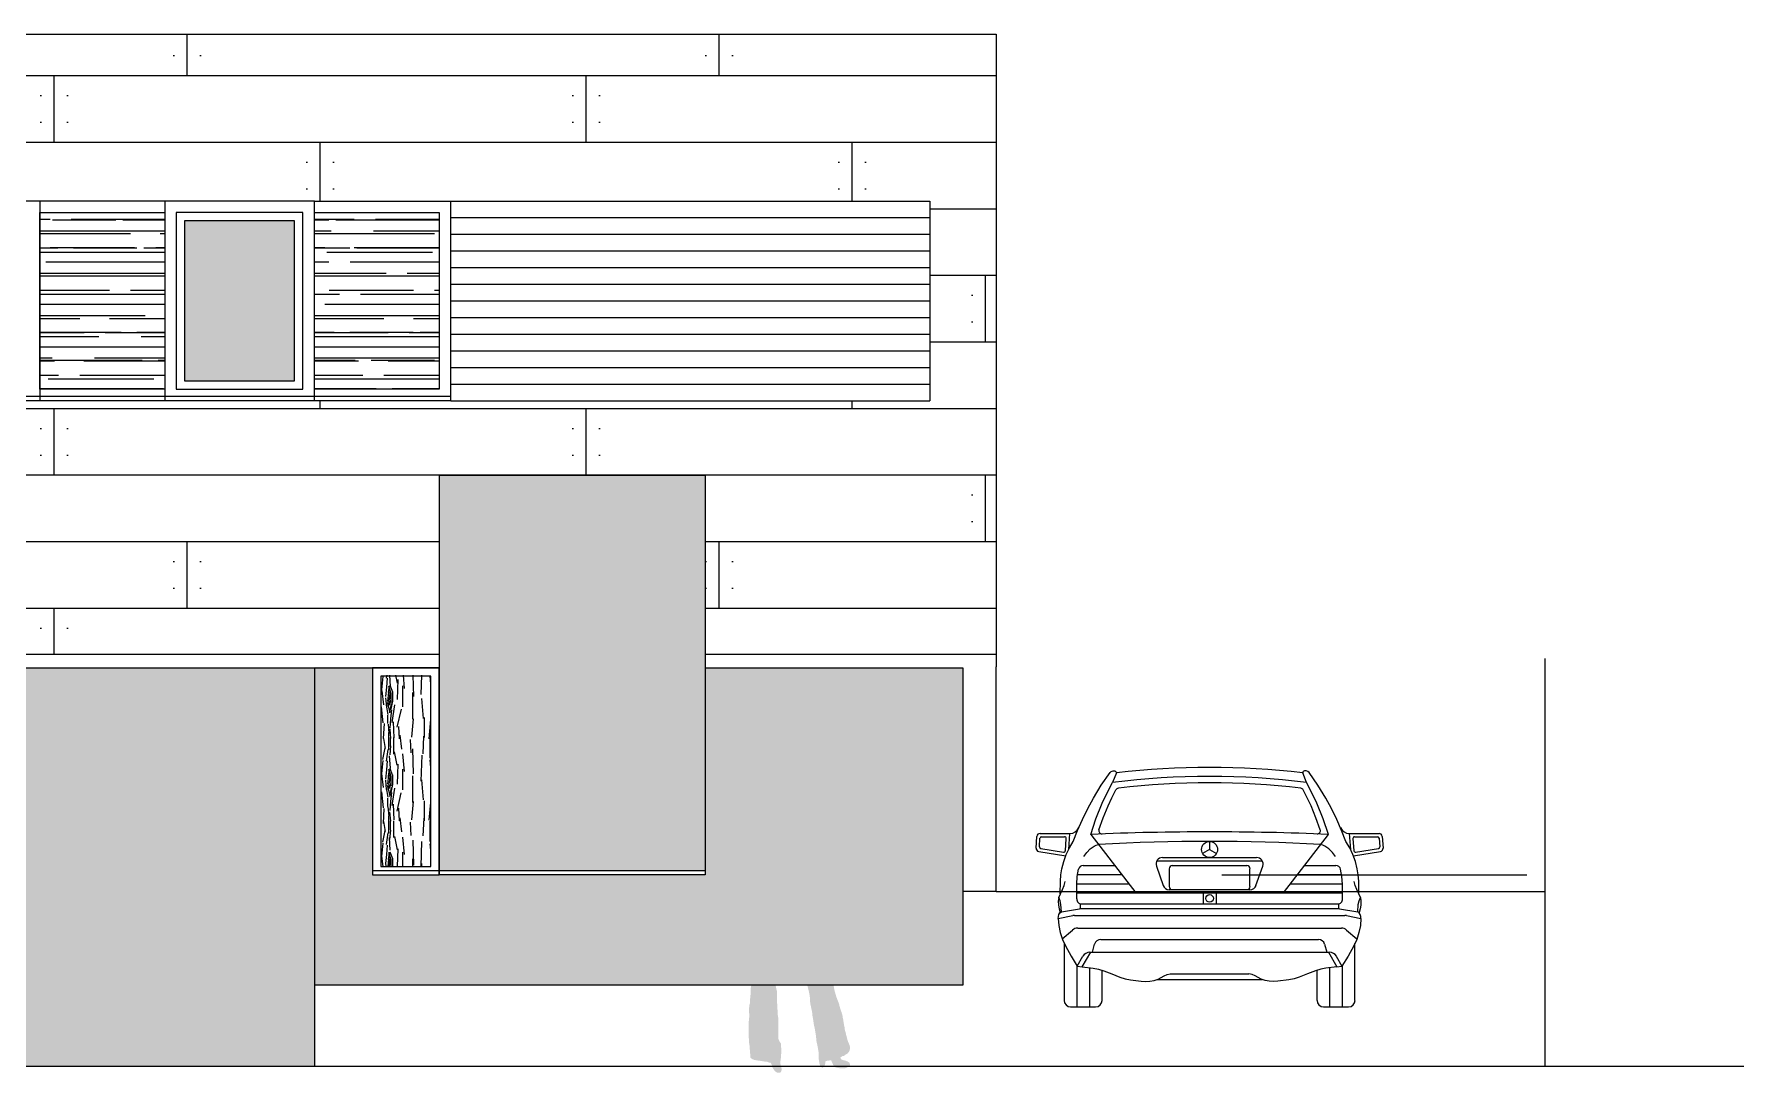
# Model space of a CAD drawing. Header units: millimetres. Extents: x 589 to 1175, y -455 to -172.
# Drawn here: x 1037.48 to 1047.76, y -327.51 to -321.27 of the extents above; entities that cross this region are included whole.
import ezdxf

# ---------------------------------------------------------------- set-up
doc = ezdxf.new("R2010")
doc.units = ezdxf.units.MM
doc.layers.add('FLOATING-WINDOWS', color=2, linetype='Continuous', plot=False)
doc.layers.add('FLOATINGWINDOWS', color=2, linetype='Continuous', plot=False)
for name, color, linetype in [('pohled', 4, 'Continuous'), ('SRAFA', 251, 'Continuous'), ('srafa fasada', 253, 'Continuous'), ('stafaz', 252, 'Continuous'), ('ZDIVO', 1, 'Continuous')]:
    doc.layers.add(name, color=color, linetype=linetype)
pattern_1 = [(79.6952, (-0.385, 0.155), (0.4999974378, 3.0000004804), [0.0559015, -5.534268]), (90, (-0.375, 0.21), (-0.5, 0.5), [0.055, -0.445]), (108.4349, (-0.375, 0.265), (-0.499999202, 1.000000217), [0.047434, -1.5337045]), (262.875, (-0.39, 0.31), (0.499999141, 3.50000019), [0.0403115, -3.9908175]), (264.8056, (-0.395, 0.27), (0.4999976123, 5.000000335), [0.055227, -5.4674535]), (284.0362, (-0.4, 0.215), (0.499999029, -1.500000273), [0.0618465, -1.999706]), (99.4623, (-0.385, 0.195), (-0.4999990696, 2.500000387), [0.030414, -3.0109675]), (83.6598, (-0.39, 0.225), (-0.5000007895, -3.9999997013), [0.045277, -4.4824155]), (275.7106, (-0.385, 0.27), (0.5000006573, -4.4999997117), [0.0502495, -4.9746885]), (258.6901, (-0.38, 0.22), (0.499998816, 2.000000376), [0.025495, -2.5240145]), (84.8056, (-0.38, 0.11), (-0.4999976123, -5.000000335), [0.055227, -5.4674535]), (78.6901, (-0.375, 0.165), (-0.499998816, -2.000000376), [0.05099, -2.4985195]), (90, (-0.365, 0.215), (-0.5, 0.5), [0.06, -0.44]), (110.556, (-0.365, 0.275), (-0.9999979982, 2.5000009223), [0.04272, -4.229282]), (93.8141, (-0.38, 0.315), (-0.500003062, 6.9999996707), [0.0751665, -7.4414815]), (84.8056, (-0.385, 0.39), (-0.4999976123, -5.000000335), [0.055227, -5.4674535]), (90, (-0.38, 0.445), (-0.5, 0.5), [0.055, -0.445]), (95.1944, (-0.38, 2e-17), (-0.4999976123, 5.000000335), [0.055227, -5.4674535]), (84.8056, (-0.385, 0.055), (-0.4999976123, -5.000000335), [0.055227, -5.4674535]), (90, (-0.39, 2e-17), (-0.5, 0.5), [0.03, -0.47]), (95.1944, (-0.39, 0.03), (-0.4999976123, 5.000000335), [0.055227, -5.4674535]), (90, (-0.395, 0.085), (-0.5, 0.5), [0.05, -0.45]), (100.3048, (-0.395, 0.135), (0.4999974378, -3.0000004804), [0.0559015, -5.534268]), (95.1944, (-0.405, 0.19), (-0.4999976123, 5.000000335), [0.055227, -5.4674535]), (84.8056, (-0.41, 0.245), (-0.4999976123, -5.000000335), [0.055227, -5.4674535]), (84.8056, (-0.405, 0.3), (-0.4999976123, -5.000000335), [0.055227, -5.4674535]), (81.8699, (-0.4, 0.355), (-0.499999678, -2.9999998882), [0.0707105, -3.464823]), (90, (-0.39, 0.425), (-0.5, 0.5), [0.075, -0.425]), (77.4712, (-0.09, 0.405), (0.4999998015, 2.5000001602), [0.0460975, -4.5636745]), (84.2894, (-0.08, 0.45), (-0.5000006573, -4.4999997117), [0.0502495, -4.9746885]), (98.1301, (-0.09, 0.405), (-0.499999678, 2.9999998882), [0.0353555, -3.5001785]), (99.4623, (-0.095, 0.44), (-0.4999990696, 2.500000387), [0.0608275, -2.9805535]), (90, (-0.105, 6e-18), (-0.5, 0.5), [0.06, -0.44]), (80.5377, (-0.105, 0.06), (-0.4999990696, -2.500000387), [0.030414, -3.0109675]), (291.8014, (-0.1, 0.09), (-0.499999955, 1.5000001365), [0.026926, -2.6656565]), (282.9946, (-0.09, 0.065), (-0.9999987888, 4.5000003839), [0.0667085, -6.6041235]), (82.875, (-0.09, 0.46), (-0.499999141, -3.50000019), [0.0403115, -3.9908175]), (97.125, (-0.09, 0.46), (-0.499999141, 3.50000019), [0.0403115, -3.9908175]), (90, (-0.095, 6e-18), (-0.5, 0.5), [0.04, -0.46]), (284.0362, (-0.095, 0.04), (0.499999029, -1.500000273), [0.041231, -2.020322]), (86.6335, (-0.11, 0.11), (-0.5000054817, -7.999999661), [0.085147, -8.4295465]), (87.7094, (-0.105, 0.195), (-0.49999787656, -12.0000000646), [0.1251, -12.384896]), (93.1798, (-0.1, 0.32), (-0.49999552116, 8.50000025135), [0.090139, -8.9237395]), (99.4623, (-0.105, 0.41), (-0.4999990696, 2.500000387), [0.0912415, -2.95014]), (100.3048, (-0.06, 4e-18), (0.4999974378, -3.0000004804), [0.0559015, -5.534268]), (105.9454, (-0.07, 0.055), (0.4999999446, -2.0000000633), [0.072801, -3.567254]), (90, (-0.09, 0.125), (-0.5, 0.5), [0.065, -0.435]), (81.8699, (-0.09, 0.19), (-0.499999678, -2.9999998882), [0.0707105, -3.464823]), (93.5763, (-0.08, 0.26), (-0.4999953587, 7.5000003272), [0.080156, -7.9354535]), (81.2538, (-0.085, 0.34), (0.5000020985, 3.4999996682), [0.0657645, -6.5107085]), (75.9638, (-0.075, 0.405), (-0.499999029, -1.500000273), [0.0618465, -1.999706]), (90, (-0.06, 0.465), (-0.5, 0.5), [0.035, -0.465]), (264.8056, (-0.11, 0.11), (0.4999976123, 5.000000335), [0.1104535, -5.412227]), (85.2364, (-0.14, 9e-18), (-0.4999957663, -5.5000004732), [0.120416, -5.9003815]), (90, (-0.13, 0.12), (-0.5, 0.5), [0.115, -0.385]), (94.0856, (-0.13, 0.235), (-0.4999980662, 6.5000000745), [0.1403565, -6.8774775]), (90, (-0.14, 0.375), (-0.5, 0.5), [0.125, -0.375]), (97.125, (-0.035, 2e-18), (-0.499999141, 3.50000019), [0.120934, -3.910195]), (96.3402, (-0.05, 0.12), (-0.5000007895, 3.9999997013), [0.090554, -4.4371385]), (87.5104, (-0.06, 0.21), (-0.50000893263, -10.99999973985), [0.1151085, -11.395756]), (83.4802, (-0.055, 0.325), (-1.49999976262, -12.99999989544), [0.176139, -17.437776]), (93.0128, (-0.36, 2e-17), (-0.50000205244, 9.00000000585), [0.0951315, -9.4180175]), (81.8699, (-0.365, 0.095), (-0.499999678, -2.9999998882), [0.106066, -3.429468]), (87.6141, (-0.35, 0.2), (-0.4999913853, -11.50000026194), [0.120104, -11.890308]), (100.6197, (-0.345, 0.32), (1.0000040416, -5.4999992023), [0.081394, -8.058016]), (90, (-0.36, 0.4), (-0.5, 0.5), [0.1, -0.4]), (86.8202, (-0.42, 3e-17), (-0.49999552116, -8.50000025135), [0.090139, -8.9237395]), (96.009, (-0.415, 0.09), (0.49999965874, -4.99999987545), [0.095525, -9.4569615]), (96.7098, (-0.425, 0.185), (0.4999969406, -4.5000004989), [0.085586, -8.473035]), (84.2894, (-0.435, 0.27), (-0.5000006573, -4.4999997117), [0.100499, -4.924439]), (77.9052, (-0.425, 0.37), (-1.0000033667, -4.4999993008), [0.071589, -7.0873215]), (99.4623, (-0.41, 0.44), (-0.4999990696, 2.500000387), [0.0608275, -2.9805535]), (93.8141, (-0.325, 2e-17), (-0.500003062, 6.9999996707), [0.0751665, -7.4414815]), (77.1957, (-0.33, 0.075), (-1.50000369384, -6.49999892344), [0.112805, -11.167709]), (90, (-0.305, 0.185), (-0.5, 0.5), [0.125, -0.375]), (95.4403, (-0.305, 0.31), (0.4999966856, -5.5000001561), [0.105475, -10.4420365]), (96.7098, (-0.315, 0.415), (0.4999969406, -4.5000004989), [0.085586, -8.473035]), (90, (-0.455, 3e-17), (-0.5, 0.5), [0.085, -0.415]), (98.1301, (-0.455, 0.085), (-0.499999678, 2.9999998882), [0.1414215, -3.3941125]), (87.6141, (-0.475, 0.225), (-0.4999913853, -11.50000026194), [0.120104, -11.890308]), (84.4725, (-0.47, 0.345), (0.99999268983, 10.5000008597), [0.155724, -15.4166875]), (96.8428, (0, 0), (1.00000399896, -8.49999968274), [0.125897, -12.4637815]), (90, (-0.015, 0.125), (-0.5, 0.5), [0.14, -0.36]), (86.3478, (-0.015, 0.265), (-0.99999364926, -15.50000047111), [0.235478, -23.3123455]), (90, (-0.175, 1e-17), (-0.5, 0.5), [0.12, -0.38]), (94.7636, (-0.175, 0.12), (-0.4999957663, 5.5000004732), [0.120416, -5.9003815]), (88.1524, (-0.185, 0.24), (-0.49999716989, -15.00000023215), [0.1550805, -15.352982]), (87.2737, (-0.18, 0.395), (-0.49999800886, -10.0000001475), [0.105119, -10.406779]), (84.8056, (-0.255, 2e-17), (-0.4999976123, -5.000000335), [0.1104535, -5.412227]), (90, (-0.245, 0.11), (-0.5, 0.5), [0.16, -0.34]), (91.9092, (-0.245, 0.27), (-0.50001212054, 14.4999995158), [0.1500835, -14.8582475]), (93.5763, (-0.25, 0.42), (-0.4999953587, 7.5000003272), [0.080156, -7.9354535])]

# ---------------------------------------------------------------- blocks, each defined once
blk = doc.blocks.new('SYM_AUTO_MERCEDES_MB100-H')
at = {"linetype": 'Continuous'}
for p, q in [((-56, 140.6), (-58.3, 134.9)), ((58.3, 134.9), (56, 140.6)), ((-101.9, 104.2), (-84, 104.2)), ((-84.7, 94.6), (-84.1, 104.2)), ((-71.5, 103.7), (-44.4, 68.5)), ((44.4, 68.5), (71.5, 103.7)), ((84, 104.2), (101.9, 104.2)), ((84, 104.2), (84.7, 94.6)), ((-104.3, 95.4), (-103.8, 102.4)), ((-102.7, 93.4), (-86.5, 90.7)), ((-102.3, 96.1), (-102, 101.4)), ((-101.5, 95.1), (-87.8, 92.9)), ((-101, 102.3), (-87.2, 102.3)), ((-86.7, 93.8), (-86.2, 101.3)), ((0, 94.6), (-4.2, 92.2)), ((0, 99.4), (0, 94.6)), ((0, 94.6), (4.2, 92.2)), ((86.2, 101.3), (86.7, 93.8)), ((86.5, 90.7), (102.7, 93.4)), ((87.2, 102.3), (101, 102.3)), ((87.8, 92.9), (101.5, 95.1)), ((102, 101.4), (102.3, 96.1)), ((103.8, 102.4), (104.3, 95.4)), ((-76, 84.9), (-57, 84.9)), ((-32, 84.6), (-27.9, 73)), ((-31.7, 87.8), (31.7, 87.8)), ((-28.3, 89.8), (28.3, 89.8)), ((-24.3, 83), (-24.3, 72.4)), ((-22.4, 84.9), (22.4, 84.9)), ((24.3, 72.4), (24.3, 83)), ((27.9, 73), (32, 84.6)), ((57, 84.9), (76, 84.9)), ((-79.8, 74), (-48.6, 74)), ((-79.4, 79.5), (-52.8, 79.5)), ((48.6, 74), (79.8, 74)), ((52.8, 79.5), (79.4, 79.5)), ((-79.9, 68.5), (77.4, 68.5)), ((-77.8, 62.1), (-77.8, 59)), ((-77.4, 68.5), (79.9, 68.5)), ((-77, 62), (77.1, 62)), ((-24.3, 70.5), (24.3, 70.5)), ((-3.9, 68.5), (-3.9, 62)), ((3.9, 68.5), (3.9, 62)), ((77.8, 59), (77.8, 62.1)), ((-91, 53.1), (-82.3, 54.9)), ((-89.1, 57.1), (-78.2, 59)), ((-81.3, 55), (81.3, 55)), ((-77.4, 59.1), (77.4, 59.1)), ((78.2, 59), (89.1, 57.1)), ((82.3, 54.9), (91, 53.1)), ((-88.6, 41), (-82.4, 46.2)), ((-79.3, 47.3), (79.3, 47.3)), ((82.4, 46.2), (88.6, 41)), ((-87.4, 38.2), (-87.4, 3.9)), ((-76.6, 24), (-71.5, 32.8)), ((-72, 32.8), (72.1, 32.8)), ((-70.5, 32.8), (-69.2, 37.7)), ((-65.4, 40.5), (65.4, 40.5)), ((69.2, 37.7), (70.5, 32.8)), ((71.5, 32.8), (76.6, 24)), ((87.4, 3.9), (87.4, 38.2)), ((-79.9, 24.9), (-79.9, 0)), ((-79.6, 24.5), (-76.2, 30.4)), ((-79.6, 24.5), (-76.6, 24)), ((-72.3, 23.6), (-72.3, 0)), ((-64.7, 22), (-64.7, 3.9)), ((64.7, 3.9), (64.7, 22)), ((72.3, 0), (72.3, 23.6)), ((76.2, 30.4), (79.6, 24.5)), ((76.6, 24), (79.6, 24.5)), ((79.9, 0), (79.9, 24.9)), ((-31.6, 16.4), (31.6, 16.4)), ((-23.7, 19.9), (23.7, 19.9)), ((-83.6, 0), (-68.5, 0)), ((68.5, 0), (83.6, 0))]:
    blk.add_line(p, q, dxfattribs=at)
for points in [[(-82, 99.4), (-79.4, 106.1), (-76.5, 112.7), (-73.3, 119.2), (-69.9, 125.5), (-65.1, 133.3), (-59.8, 140.9)], [(-71.5, 103.7), (-68.3, 113.1), (-64.5, 122.4), (-61.5, 128.7), (-58.3, 134.9)], [(-59.8, 140.9), (-59.1, 141.5), (-58, 141.8), (-57, 141.8), (-56.3, 141.4), (-56.1, 141), (-56, 140.6)], [(59.8, 140.9), (59.1, 141.5), (58, 141.8), (57, 141.8), (56.3, 141.4), (56.1, 141), (56, 140.6)], [(71.5, 103.7), (68.3, 113.1), (64.5, 122.4), (61.5, 128.7), (58.3, 134.9)], [(82, 99.4), (79.4, 106.1), (76.5, 112.7), (73.3, 119.2), (69.9, 125.5), (65.1, 133.3), (59.8, 140.9)], [(-66.5, 106.5), (-63.9, 113.7), (-61, 120.8), (-58.7, 125.7), (-56.3, 130.4)], [(66.5, 106.5), (63.9, 113.7), (61, 120.8), (58.7, 125.7), (56.3, 130.4)], [(-89.8, 68), (-89.6, 75.5), (-89.4, 79.3), (-88.8, 83), (-87.7, 87.3), (-86.2, 91.5), (-84.3, 95.6), (-82, 99.4)], [(-75.7, 90.3), (-73.9, 92.8), (-71.8, 95), (-69.4, 96.6), (-68.1, 97.1), (-66.7, 97.5)], [(75.7, 90.3), (73.9, 92.8), (71.8, 95), (69.4, 96.6), (68.1, 97.1), (66.7, 97.5)], [(89.8, 68), (89.7, 75.5), (89.4, 79.3), (88.8, 83), (87.7, 87.3), (86.2, 91.5), (84.3, 95.6), (82, 99.4)], [(-79.9, 64.9), (-79.8, 73.8), (-79.6, 78.3), (-78.8, 82.7)], [(79.9, 64.9), (79.9, 73.8), (79.6, 78.3), (78.8, 82.7)], [(-90.7, 65.8), (-88.5, 70.5), (-87.5, 72.9), (-86.9, 75.4)], [(90.7, 65.8), (88.5, 70.5), (87.6, 72.9), (86.9, 75.4)], [(-90.7, 65.8), (-91, 63.5), (-90.9, 61.2), (-90.5, 58.9), (-89.8, 56.7)], [(-89.1, 57.1), (-89.4, 61.6), (-89.8, 63.8), (-90.7, 65.8)], [(89.1, 57.1), (89.4, 61.6), (89.9, 63.8), (90.7, 65.8)], [(90.7, 65.8), (91, 63.5), (90.9, 61.2), (90.5, 58.9), (89.9, 56.7)], [(-91, 53.1), (-90.9, 54.3), (-90.6, 55.6), (-90, 56.6), (-89.1, 57.1)], [(-91, 53.1), (-90.7, 48.9), (-89.8, 44.7), (-88.5, 40.6), (-86.7, 36.7), (-83.3, 30.5), (-79.6, 24.5)], [(91, 53.1), (90.7, 48.9), (89.8, 44.7), (88.5, 40.6), (86.7, 36.7), (83.3, 30.5), (79.6, 24.5)], [(91, 53.1), (90.9, 54.3), (90.6, 55.6), (90, 56.6), (89.1, 57.1)], [(-76.6, 24), (-70, 23.3), (-66.8, 22.6), (-63.6, 21.7), (-58.8, 19.8), (-53.9, 17.8), (-50.8, 16.9), (-47.6, 16.2), (-41.1, 15.4), (-38.5, 15.3), (-35.9, 15.4), (-33.4, 15.8), (-31, 16.7), (-27.4, 18.7), (-25.6, 19.5), (-23.7, 19.9)], [(76.6, 24), (70, 23.3), (66.8, 22.6), (63.7, 21.7), (58.8, 19.8), (53.9, 17.8), (50.8, 16.9), (47.6, 16.2), (41.1, 15.4), (38.5, 15.3), (35.9, 15.4), (33.4, 15.8), (31, 16.7), (27.4, 18.7), (25.6, 19.5), (23.7, 19.9)]]:
    blk.add_lwpolyline(points, dxfattribs=at)
for centre, radius in [((0, 94.6), 4.83), ((0, 65.2), 2.32)]:
    blk.add_circle(centre, radius, dxfattribs=at)
for centre, radius, start, end in [((0, -335.2), 473.7, 82.9309, 97.0691), ((0, -335.2), 479.1, 83.2902, 96.7098), ((0, -335.2), 469.9, 83.2967, 96.7032), ((-54.6, 129.5), 1.93, 96.7054, 152.2887), ((54.6, 129.5), 1.93, 27.7182, 83.3094), ((-101.9, 102.3), 1.93, 90.0139, 176.001), ((-84, 110), 5.79, 269.9969, 336.8127), ((0, -1556.2), 1661.4, 87.5349, 92.465), ((-64.7, 105.9), 1.93, 161.6092, 272.2202), ((64.7, 105.9), 1.93, 267.7656, 378.3959), ((84.1, 110), 5.79, 203.1873, 270.0032), ((101.9, 102.3), 1.93, 3.999, 89.9861), ((-102.4, 95.3), 1.93, 176, 260.2481), ((-101.4, 96.1), 0.965, 176.0012, 260.7808), ((-101, 101.3), 0.965, 90.0219, 176.0015), ((-87.7, 93.9), 0.965, 260.7848, 355.9997), ((-87.2, 101.3), 0.965, 355.9992, 450.0117), ((0, -1053.7), 1153.2, 86.6842, 93.3157), ((87.2, 101.3), 0.965, 89.9882, 184.0008), ((87.7, 93.9), 0.965, 184.0003, 279.2153), ((101, 101.3), 0.965, 3.9985, 89.9781), ((101.4, 96.1), 0.965, 279.2193, 363.9988), ((102.4, 95.3), 1.93, 279.7519, 364), ((-76, 82), 2.9, 90.0004, 166.2908), ((-28.3, 85.9), 3.86, 90.0052, 199.2883), ((-22.4, 83), 1.93, 90.014, 180), ((22.4, 83), 1.93, 0, 89.986), ((28.3, 85.9), 3.86, 340.7117, 449.9947), ((76, 82), 2.9, 13.7092, 89.9996), ((-24.3, 74.3), 3.86, 199.2893, 269.9976), ((-22.4, 72.4), 1.93, 180, 269.986), ((22.4, 72.4), 1.93, 270.014, 360), ((24.3, 74.3), 3.86, 270.0025, 340.7107), ((-77, 64.8), 2.9, 178.101, 269.9999), ((77.1, 64.8), 2.9, 270.0007, 361.899), ((-81.3, 50.2), 4.83, 90.0038, 101.8763), ((-77.4, 54.2), 4.83, 90, 99.7002), ((77.4, 54.2), 4.83, 80.2998, 89.9999), ((81.3, 50.2), 4.83, 78.1236, 89.9962), ((-79.3, 42.5), 4.83, 90.0006, 130.0005), ((79.3, 42.5), 4.83, 49.9995, 89.9993), ((-72, 28), 4.83, 90.0043, 150.0022), ((-65.4, 36.7), 3.86, 90.0023, 165.0006), ((65.4, 36.7), 3.86, 14.9994, 89.9977), ((72.1, 28), 4.83, 29.9978, 89.9957), ((-83.6, 3.9), 3.86, 180, 270), ((-68.5, 3.9), 3.86, 270, 360), ((68.5, 3.9), 3.86, 180, 270), ((83.6, 3.9), 3.86, 270, 360)]:
    blk.add_arc(centre, radius, start, end, dxfattribs=at)

msp = doc.modelspace()

# ---------------------------------------------------------------- hatches: boundary and pattern name
at = {"layer": 'FLOATING-WINDOWS'}
h = msp.add_hatch(dxfattribs=at)
h.set_pattern_fill('WOODS_BOARD_WIDENAILS,_O', color=256, scale=0.2, pattern_type=2)
h.set_pattern_definition([(0, (0, 0.08), (0, 0.4), []), (90, (0, 0.08), (-0.8, 0.8), [0.4, -2.8]), (90, (0.08, 0.2), (-0.8, 0.8), [0, -0.16, 0, -3.04]), (90, (3.12, 0.2), (-0.8, 0.8), [0, -0.16, 0, -3.04]), (90, (1.6, 0.48), (-0.8, 0.8), [0.4, -2.8]), (90, (1.52, 0.6), (-0.8, 0.8), [0, -0.16, 0, -3.04]), (90, (1.68, 0.6), (-0.8, 0.8), [0, -0.16, 0, -3.04])])
h.paths.add_polyline_path([(1039.916, -323.923), (1041.516, -323.923), (1041.516, -324.998), (1043.266, -324.998), (1043.266, -321.271), (1029.966, -321.271), (1029.966, -324.998), (1039.916, -324.998)])
h.paths.add_polyline_path([(1033.046, -323.473), (1033.046, -322.273), (1039.166, -322.273), (1039.986, -322.273), (1042.866, -322.273), (1042.866, -323.473), (1039.986, -323.473), (1039.166, -323.473)], flags=16)
h.paths.add_polyline_path([(1033.916, -323.448), (1033.916, -322.343), (1034.666, -322.343), (1034.666, -323.403), (1034.666, -323.448), (1037.516, -323.448), (1037.516, -322.343), (1038.266, -322.343), (1038.266, -323.403), (1038.266, -323.448), (1039.166, -323.448), (1039.166, -322.343), (1039.916, -322.343), (1039.916, -323.403), (1039.166, -323.403), (1039.166, -323.448)], flags=0)
h.paths.add_polyline_path([(1033.846, -323.403), (1033.116, -323.403), (1033.116, -322.343), (1033.846, -322.343)], flags=0)
h.paths.add_polyline_path([(1033.796, -323.353), (1033.166, -323.353), (1033.166, -322.393), (1033.796, -322.393)], flags=0)
h.paths.add_polyline_path([(1034.736, -323.403), (1034.736, -322.343), (1037.446, -322.343), (1037.446, -323.403)], flags=0)
h.paths.add_polyline_path([(1034.786, -323.353), (1034.786, -322.393), (1035.286, -322.393), (1035.286, -323.353)], flags=0)
h.paths.add_polyline_path([(1036.666, -323.353), (1036.666, -322.393), (1037.396, -322.393), (1037.396, -323.353)], flags=0)
h.paths.add_polyline_path([(1038.336, -323.403), (1038.336, -322.343), (1039.096, -322.343), (1039.096, -323.403)], flags=0)
h.paths.add_polyline_path([(1038.386, -323.353), (1038.386, -322.393), (1039.046, -322.393), (1039.046, -323.353)], flags=0)
at = {"layer": 'pohled'}
h = msp.add_hatch(dxfattribs=at)
h.set_pattern_fill('AR-RROOF', color=256, style=0)
h.paths.add_polyline_path([(1039.916, -323.923), (1041.896, -323.923), (1041.896, -325.073), (1043.266, -325.073), (1043.266, -321.271), (1039.166, -321.271), (1039.166, -323.373), (1032.716, -323.373), (1032.716, -321.271), (1029.966, -321.271), (1029.966, -325.073), (1039.166, -325.073), (1039.916, -325.073)])
at = {"layer": 'SRAFA'}
h = msp.add_hatch(dxfattribs=at)
h.set_pattern_fill('AR-RROOF', color=256, scale=0.005, style=0)
h.paths.add_polyline_path([(1034.666, -322.343), (1033.916, -322.343), (1033.916, -323.403), (1034.666, -323.403)])
h.paths.add_polyline_path([(1038.266, -322.343), (1037.516, -322.343), (1037.516, -323.403), (1038.266, -323.403)])
h.paths.add_polyline_path([(1039.916, -322.343), (1039.166, -322.343), (1039.166, -323.403), (1039.916, -323.403)])
at = {"layer": 'SRAFA', "lineweight": 9}
h = msp.add_hatch(dxfattribs=at)
h.set_pattern_fill('WOOD_5,_O', color=253, scale=0.5, angle=90, pattern_type=2)
h.set_pattern_definition(pattern_1)
h.paths.add_polyline_path([(1043.066, -325.078), (1041.516, -325.078), (1041.516, -326.323), (1039.516, -326.323), (1039.516, -325.073), (1039.166, -325.073), (1039.166, -326.986), (1043.066, -326.986)])
h = msp.add_hatch(dxfattribs=at)
h.set_pattern_fill('WOOD_5,_O', color=253, scale=0.5, angle=90, pattern_type=2)
h.set_pattern_definition(pattern_1)
h.paths.add_polyline_path([(1039.566, -326.273), (1039.866, -326.273), (1039.866, -325.123), (1039.566, -325.123)])
at = {"layer": 'srafa fasada'}
h = msp.add_hatch(color=256, dxfattribs=at)
h.paths.add_polyline_path([(1033.796, -322.393), (1033.166, -322.393), (1033.166, -323.353), (1033.796, -323.353)])
h.paths.add_polyline_path([(1035.286, -322.393), (1034.786, -322.393), (1034.786, -323.353), (1035.286, -323.353)])
h.paths.add_polyline_path([(1037.396, -322.393), (1036.666, -322.393), (1036.666, -323.353), (1037.396, -323.353)])
h.paths.add_polyline_path([(1039.046, -322.393), (1038.386, -322.393), (1038.386, -323.353), (1039.046, -323.353)])
h.paths.add_polyline_path([(1036.546, -322.343), (1035.406, -322.343), (1035.406, -323.403), (1036.546, -323.403)])
for points in [[(1041.516, -323.923), (1039.916, -323.923), (1039.916, -326.298), (1041.516, -326.298)], [(1039.166, -325.078), (1037.116, -325.078), (1037.116, -327.473), (1039.166, -327.473)]]:
    msp.add_hatch(color=256, dxfattribs=at).paths.add_polyline_path(points)
at = {"layer": 'stafaz'}
h = msp.add_hatch(color=256, dxfattribs=at)
h.paths.add_polyline_path([(1042.259, -326.33), (1042.264, -326.318), (1042.272, -326.306), (1042.28, -326.292), (1042.288, -326.28), (1042.296, -326.269), (1042.3, -326.255), (1042.298, -326.245), (1042.292, -326.234), (1042.283, -326.217), (1042.277, -326.204), (1042.269, -326.19), (1042.263, -326.178), (1042.254, -326.166), (1042.244, -326.153), (1042.232, -326.142), (1042.222, -326.13), (1042.208, -326.117), (1042.198, -326.107), (1042.189, -326.095), (1042.188, -326.084), (1042.183, -326.074), (1042.176, -326.064), (1042.172, -326.053), (1042.168, -326.04), (1042.164, -326.028), (1042.162, -326.018), (1042.154, -326.008), (1042.14, -325.998), (1042.129, -325.991), (1042.117, -325.98), (1042.106, -325.971), (1042.095, -325.958), (1042.086, -325.946), (1042.082, -325.934), (1042.081, -325.923), (1042.083, -325.913), (1042.093, -325.905), (1042.103, -325.905), (1042.119, -325.902), (1042.13, -325.9), (1042.142, -325.898), (1042.153, -325.895), (1042.167, -325.883), (1042.174, -325.873), (1042.166, -325.857), (1042.167, -325.842), (1042.169, -325.824), (1042.169, -325.814), (1042.169, -325.804), (1042.162, -325.788), (1042.154, -325.773), (1042.144, -325.76), (1042.131, -325.741), (1042.122, -325.73), (1042.116, -325.719), (1042.111, -325.708), (1042.105, -325.698), (1042.093, -325.683), (1042.08, -325.674), (1042.067, -325.672), (1042.053, -325.67), (1042.038, -325.67), (1042.027, -325.672), (1042.012, -325.68), (1042.002, -325.688), (1041.991, -325.697), (1041.98, -325.709), (1041.97, -325.72), (1041.962, -325.733), (1041.955, -325.748), (1041.95, -325.758), (1041.945, -325.773), (1041.941, -325.784), (1041.935, -325.799), (1041.931, -325.815), (1041.924, -325.832), (1041.922, -325.842), (1041.924, -325.854), (1041.932, -325.864), (1041.941, -325.875), (1041.981, -325.907), (1041.966, -325.918), (1041.957, -325.933), (1041.947, -325.944), (1041.934, -325.953), (1041.923, -325.96), (1041.912, -325.969), (1041.9, -325.975), (1041.89, -325.978), (1041.878, -325.982), (1041.866, -325.985), (1041.856, -325.987), (1041.85, -325.999), (1041.847, -326.01), (1041.844, -326.021), (1041.841, -326.033), (1041.836, -326.045), (1041.829, -326.061), (1041.825, -326.077), (1041.821, -326.094), (1041.819, -326.108), (1041.816, -326.121), (1041.812, -326.138), (1041.81, -326.151), (1041.807, -326.168), (1041.802, -326.183), (1041.8, -326.196), (1041.797, -326.211), (1041.794, -326.225), (1041.793, -326.237), (1041.792, -326.248), (1041.791, -326.261), (1041.791, -326.275), (1041.79, -326.291), (1041.789, -326.303), (1041.788, -326.315), (1041.788, -326.326), (1041.786, -326.342), (1041.784, -326.354), (1041.782, -326.365), (1041.781, -326.375), (1041.78, -326.388), (1041.78, -326.406), (1041.78, -326.417), (1041.78, -326.43), (1041.777, -326.447), (1041.775, -326.457), (1041.772, -326.477), (1041.767, -326.495), (1041.764, -326.51), (1041.762, -326.525), (1041.76, -326.536), (1041.758, -326.546), (1041.757, -326.558), (1041.765, -326.569), (1041.765, -326.579), (1041.759, -326.591), (1041.759, -326.604), (1041.76, -326.616), (1041.769, -326.628), (1041.778, -326.642), (1041.779, -326.653), (1041.78, -326.664), (1041.791, -326.674), (1041.802, -326.675), (1041.812, -326.679), (1041.812, -326.692), (1041.812, -326.706), (1041.812, -326.717), (1041.812, -326.731), (1041.812, -326.742), (1041.812, -326.752), (1041.812, -326.768), (1041.812, -326.778), (1041.812, -326.792), (1041.812, -326.803), (1041.813, -326.82), (1041.813, -326.835), (1041.812, -326.846), (1041.811, -326.859), (1041.808, -326.877), (1041.805, -326.892), (1041.803, -326.909), (1041.801, -326.922), (1041.799, -326.942), (1041.798, -326.953), (1041.796, -326.97), (1041.794, -326.985), (1041.79, -327.002), (1041.789, -327.019), (1041.789, -327.038), (1041.788, -327.052), (1041.786, -327.068), (1041.786, -327.078), (1041.786, -327.092), (1041.782, -327.104), (1041.781, -327.115), (1041.779, -327.133), (1041.779, -327.144), (1041.781, -327.159), (1041.781, -327.178), (1041.779, -327.192), (1041.778, -327.212), (1041.777, -327.226), (1041.777, -327.241), (1041.777, -327.255), (1041.777, -327.275), (1041.778, -327.288), (1041.778, -327.301), (1041.78, -327.318), (1041.78, -327.331), (1041.783, -327.351), (1041.784, -327.371), (1041.786, -327.381), (1041.786, -327.392), (1041.788, -327.411), (1041.788, -327.421), (1041.799, -327.43), (1041.81, -327.434), (1041.823, -327.437), (1041.839, -327.439), (1041.854, -327.441), (1041.866, -327.443), (1041.877, -327.445), (1041.889, -327.446), (1041.9, -327.45), (1041.91, -327.452), (1041.917, -327.465), (1041.921, -327.479), (1041.929, -327.494), (1041.939, -327.505), (1041.949, -327.511), (1041.959, -327.512), (1041.971, -327.509), (1041.975, -327.497), (1041.975, -327.485), (1041.971, -327.471), (1041.968, -327.458), (1041.968, -327.447), (1041.971, -327.424), (1041.972, -327.414), (1041.973, -327.399), (1041.973, -327.384), (1041.973, -327.373), (1041.973, -327.362), (1041.972, -327.349), (1041.972, -327.337), (1041.964, -327.325), (1041.958, -327.314), (1041.955, -327.299), (1041.955, -327.285), (1041.955, -327.27), (1041.955, -327.258), (1041.955, -327.242), (1041.955, -327.224), (1041.955, -327.211), (1041.955, -327.196), (1041.955, -327.18), (1041.953, -327.168), (1041.952, -327.156), (1041.952, -327.139), (1041.95, -327.129), (1041.949, -327.115), (1041.949, -327.098), (1041.948, -327.084), (1041.947, -327.074), (1041.947, -327.058), (1041.948, -327.045), (1041.947, -327.03), (1041.947, -327.019), (1041.944, -327.009), (1041.942, -326.997), (1041.939, -326.985), (1041.935, -326.972), (1041.935, -326.954), (1041.934, -326.943), (1041.934, -326.931), (1041.933, -326.914), (1041.933, -326.903), (1041.931, -326.888), (1041.93, -326.874), (1041.929, -326.856), (1041.928, -326.841), (1041.927, -326.83), (1041.926, -326.813), (1041.926, -326.799), (1041.927, -326.784), (1041.928, -326.77), (1041.929, -326.754), (1041.929, -326.737), (1041.929, -326.723), (1041.93, -326.708), (1041.931, -326.697), (1041.931, -326.685), (1041.934, -326.667), (1041.937, -326.652), (1041.939, -326.637), (1041.941, -326.622), (1041.944, -326.606), (1041.947, -326.593), (1041.955, -326.58), (1041.968, -326.581), (1041.974, -326.591), (1041.979, -326.603), (1041.986, -326.613), (1041.99, -326.623), (1041.993, -326.634), (1041.997, -326.65), (1042.005, -326.664), (1042.013, -326.679), (1042.021, -326.694), (1042.029, -326.709), (1042.033, -326.719), (1042.039, -326.73), (1042.045, -326.743), (1042.052, -326.757), (1042.058, -326.768), (1042.063, -326.778), (1042.072, -326.791), (1042.082, -326.806), (1042.088, -326.816), (1042.096, -326.834), (1042.101, -326.845), (1042.11, -326.858), (1042.119, -326.869), (1042.126, -326.879), (1042.135, -326.892), (1042.135, -326.905), (1042.133, -326.921), (1042.131, -326.932), (1042.129, -326.942), (1042.128, -326.958), (1042.127, -326.968), (1042.127, -326.98), (1042.132, -326.993), (1042.136, -327.009), (1042.14, -327.025), (1042.143, -327.04), (1042.145, -327.053), (1042.146, -327.066), (1042.146, -327.076), (1042.148, -327.096), (1042.152, -327.114), (1042.154, -327.125), (1042.158, -327.141), (1042.16, -327.156), (1042.161, -327.168), (1042.164, -327.183), (1042.166, -327.198), (1042.169, -327.219), (1042.172, -327.233), (1042.176, -327.252), (1042.179, -327.27), (1042.182, -327.288), (1042.183, -327.299), (1042.185, -327.32), (1042.187, -327.33), (1042.191, -327.349), (1042.194, -327.365), (1042.197, -327.381), (1042.198, -327.391), (1042.198, -327.405), (1042.199, -327.421), (1042.199, -327.431), (1042.201, -327.442), (1042.203, -327.455), (1042.206, -327.465), (1042.211, -327.476), (1042.222, -327.482), (1042.235, -327.468), (1042.238, -327.454), (1042.24, -327.442), (1042.252, -327.439), (1042.264, -327.438), (1042.274, -327.438), (1042.279, -327.45), (1042.285, -327.463), (1042.292, -327.476), (1042.304, -327.481), (1042.316, -327.483), (1042.329, -327.485), (1042.341, -327.486), (1042.351, -327.486), (1042.362, -327.483), (1042.374, -327.478), (1042.386, -327.474), (1042.387, -327.462), (1042.383, -327.45), (1042.372, -327.444), (1042.36, -327.439), (1042.346, -327.436), (1042.334, -327.431), (1042.328, -327.421), (1042.341, -327.412), (1042.351, -327.41), (1042.362, -327.401), (1042.372, -327.396), (1042.383, -327.382), (1042.386, -327.371), (1042.387, -327.36), (1042.385, -327.347), (1042.38, -327.336), (1042.375, -327.324), (1042.371, -327.312), (1042.367, -327.296), (1042.363, -327.281), (1042.361, -327.271), (1042.356, -327.254), (1042.354, -327.238), (1042.351, -327.225), (1042.348, -327.207), (1042.347, -327.195), (1042.344, -327.185), (1042.343, -327.174), (1042.34, -327.161), (1042.336, -327.148), (1042.331, -327.134), (1042.324, -327.112), (1042.322, -327.101), (1042.315, -327.082), (1042.309, -327.067), (1042.304, -327.053), (1042.299, -327.036), (1042.295, -327.022), (1042.292, -327.009), (1042.29, -326.998), (1042.288, -326.982), (1042.286, -326.969), (1042.282, -326.953), (1042.277, -326.937), (1042.271, -326.917), (1042.265, -326.9), (1042.259, -326.888), (1042.253, -326.877), (1042.248, -326.866), (1042.24, -326.849), (1042.236, -326.838), (1042.229, -326.819), (1042.225, -326.808), (1042.221, -326.795), (1042.216, -326.782), (1042.209, -326.763), (1042.203, -326.747), (1042.195, -326.73), (1042.19, -326.715), (1042.185, -326.701), (1042.177, -326.687), (1042.171, -326.676), (1042.162, -326.663), (1042.155, -326.651), (1042.143, -326.632), (1042.136, -326.62), (1042.132, -326.609), (1042.125, -326.592), (1042.124, -326.576), (1042.125, -326.563), (1042.122, -326.547), (1042.117, -326.534), (1042.113, -326.523), (1042.109, -326.51), (1042.107, -326.499), (1042.107, -326.488), (1042.106, -326.476), (1042.104, -326.465), (1042.103, -326.451), (1042.101, -326.44), (1042.1, -326.43), (1042.098, -326.419), (1042.111, -326.41), (1042.121, -326.407), (1042.132, -326.405), (1042.145, -326.4), (1042.156, -326.392), (1042.166, -326.386), (1042.177, -326.386), (1042.189, -326.393), (1042.199, -326.398), (1042.212, -326.389), (1042.222, -326.38), (1042.233, -326.365), (1042.242, -326.353), (1042.252, -326.342)])
h.paths.add_polyline_path([(1042.082, -326.335), (1042.082, -326.322), (1042.083, -326.307), (1042.085, -326.287), (1042.087, -326.276), (1042.09, -326.263), (1042.093, -326.247), (1042.095, -326.236), (1042.1, -326.219), (1042.102, -326.207), (1042.107, -326.19), (1042.116, -326.174), (1042.127, -326.164), (1042.146, -326.153), (1042.156, -326.155), (1042.17, -326.166), (1042.183, -326.18), (1042.193, -326.195), (1042.202, -326.211), (1042.208, -326.223), (1042.216, -326.236), (1042.224, -326.247), (1042.229, -326.258), (1042.229, -326.268), (1042.219, -326.28), (1042.209, -326.295), (1042.192, -326.317), (1042.182, -326.328), (1042.166, -326.338), (1042.152, -326.346), (1042.139, -326.355), (1042.128, -326.346), (1042.117, -326.341), (1042.106, -326.34)], flags=16)

# ---------------------------------------------------------------- linework, layer by layer
at = {"layer": 'FLOATINGWINDOWS', "linetype": 'Continuous'}
msp.add_line((1044.622, -326.323), (1046.456, -326.323), dxfattribs=at)
at = {"layer": 'pohled'}
for p, q in [((1029.966, -321.271), (1043.266, -321.271)), ((1043.266, -321.271), (1043.266, -325.073)), ((1039.166, -322.273), (1033.046, -322.273)), ((1037.516, -322.273), (1037.516, -323.473)), ((1038.266, -322.273), (1038.266, -323.473)), ((1039.166, -323.473), (1039.166, -322.273)), ((1039.166, -322.273), (1039.986, -322.273)), ((1039.986, -323.473), (1039.986, -322.273)), ((1039.986, -322.273), (1042.866, -322.273)), ((1042.866, -322.273), (1042.866, -323.473)), ((1039.986, -322.373), (1042.866, -322.373)), ((1039.986, -322.473), (1042.866, -322.473)), ((1039.986, -322.573), (1042.866, -322.573)), ((1039.986, -322.673), (1042.866, -322.673)), ((1039.986, -322.773), (1042.866, -322.773)), ((1039.986, -322.873), (1042.866, -322.873)), ((1039.986, -322.973), (1042.866, -322.973)), ((1039.986, -323.073), (1042.866, -323.073)), ((1039.986, -323.173), (1042.866, -323.173)), ((1039.986, -323.273), (1042.866, -323.273)), ((1039.986, -323.373), (1042.866, -323.373)), ((1039.986, -323.448), (1033.046, -323.448)), ((1039.166, -323.473), (1033.046, -323.473)), ((1039.986, -323.473), (1039.166, -323.473)), ((1039.986, -323.473), (1042.866, -323.473)), ((1039.916, -323.923), (1039.916, -326.323)), ((1041.516, -323.923), (1039.916, -323.923)), ((1041.516, -323.923), (1041.516, -326.323)), ((1039.916, -324.998), (1029.966, -324.998)), ((1043.266, -324.998), (1041.516, -324.998)), ((1046.566, -327.473), (1046.566, -325.023)), ((1030.393, -325.078), (1039.916, -325.078)), ((1038.266, -325.078), (1039.166, -325.078)), ((1039.166, -325.078), (1039.916, -325.078)), ((1039.166, -325.078), (1039.166, -327.473)), ((1039.166, -325.078), (1039.166, -327.473)), ((1041.516, -325.078), (1043.066, -325.078)), ((1043.066, -325.078), (1043.066, -326.986)), ((1043.266, -326.423), (1043.266, -325.073)), ((1041.516, -326.298), (1039.516, -326.298)), ((1041.516, -326.323), (1039.916, -326.323)), ((1043.266, -326.423), (1043.066, -326.423)), ((1043.266, -326.423), (1046.566, -326.423)), ((1043.066, -326.986), (1039.166, -326.986))]:
    msp.add_line(p, q, dxfattribs=at)
for points in [[(1037.516, -322.343), (1038.266, -322.343), (1038.266, -323.403), (1037.516, -323.403)], [(1038.336, -323.403), (1039.096, -323.403), (1039.096, -322.343), (1038.336, -322.343)], [(1039.166, -322.343), (1039.916, -322.343), (1039.916, -323.403), (1039.166, -323.403)], [(1038.386, -323.353), (1039.046, -323.353), (1039.046, -322.393), (1038.386, -322.393)], [(1039.516, -326.323), (1039.916, -326.323), (1039.916, -325.078), (1039.516, -325.078)], [(1039.566, -326.273), (1039.866, -326.273), (1039.866, -325.128), (1039.566, -325.128)]]:
    msp.add_lwpolyline(points, close=True, dxfattribs=at)
at = {"layer": 'ZDIVO'}
msp.add_line((1026.91, -327.473), (1047.761, -327.473), dxfattribs=at)

# ---------------------------------------------------------------- block references
at = {"layer": 'stafaz', "xscale": 0.01, "yscale": 0.01, "zscale": 0.01}
msp.add_blockref('SYM_AUTO_MERCEDES_MB100-H', (1044.549, -327.116), dxfattribs=at)

doc.saveas('drawing.dxf')
